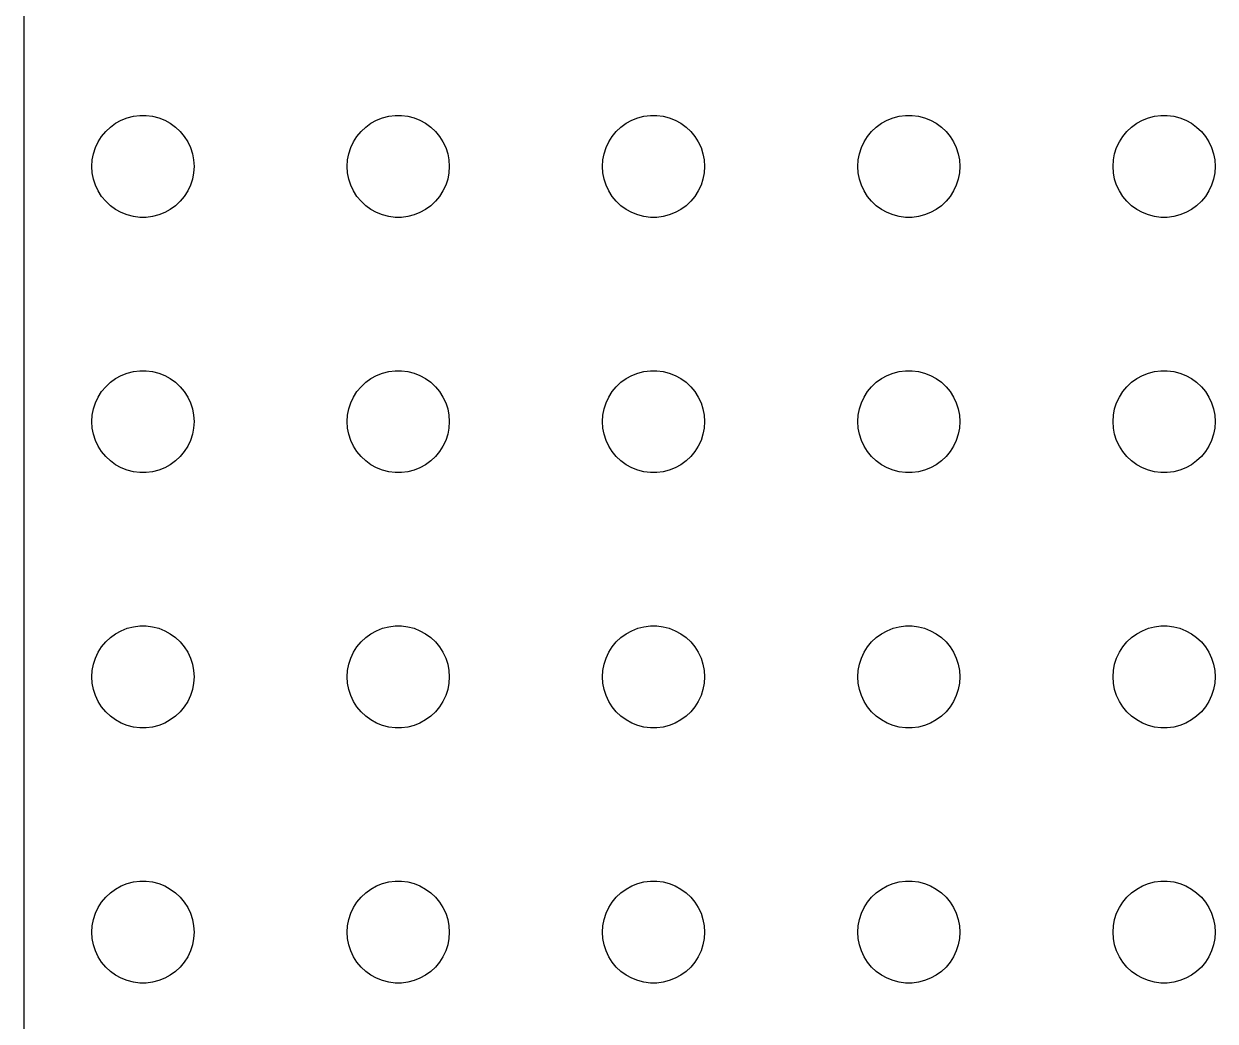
# Model space of a CAD drawing. Header units: metres. Extents: x -150 to 150, y -112 to 112.
# Drawn here: x -149.5 to -79.5, y -5.2 to 53.4 of the extents above; entities that cross this region are included whole.
import ezdxf

# ---------------------------------------------------------------- set-up
doc = ezdxf.new("R2010")
doc.units = ezdxf.units.M

msp = doc.modelspace()

# ---------------------------------------------------------------- linework, layer by layer
for p, q in [((-149.5, 107), (-149.5, -107)), ((-144.107, 47.533), (-143.777, 47.7145)), ((-143.777, 47.7145), (-143.427, 47.8532)), ((-143.427, 47.8532), (-143.062, 47.9469)), ((-143.062, 47.9469), (-142.688, 47.9941)), ((-142.688, 47.9941), (-142.312, 47.9941)), ((-142.312, 47.9941), (-141.938, 47.9469)), ((-141.938, 47.9469), (-141.573, 47.8532)), ((-141.573, 47.8532), (-141.223, 47.7145)), ((-141.223, 47.7145), (-140.893, 47.533)), ((-129.107, 47.533), (-128.777, 47.7145)), ((-128.777, 47.7145), (-128.427, 47.8532)), ((-128.427, 47.8532), (-128.062, 47.9469)), ((-128.062, 47.9469), (-127.688, 47.9941)), ((-127.688, 47.9941), (-127.312, 47.9941)), ((-127.312, 47.9941), (-126.938, 47.9469)), ((-126.938, 47.9469), (-126.573, 47.8532)), ((-126.573, 47.8532), (-126.223, 47.7145)), ((-126.223, 47.7145), (-125.893, 47.533)), ((-114.107, 47.533), (-113.777, 47.7145)), ((-113.777, 47.7145), (-113.427, 47.8532)), ((-113.427, 47.8532), (-113.062, 47.9469)), ((-113.062, 47.9469), (-112.688, 47.9941)), ((-112.688, 47.9941), (-112.312, 47.9941)), ((-112.312, 47.9941), (-111.938, 47.9469)), ((-111.938, 47.9469), (-111.573, 47.8532)), ((-111.573, 47.8532), (-111.223, 47.7145)), ((-111.223, 47.7145), (-110.893, 47.533)), ((-99.1075, 47.533), (-98.7773, 47.7145)), ((-98.7773, 47.7145), (-98.427, 47.8532)), ((-98.427, 47.8532), (-98.0621, 47.9469)), ((-98.0621, 47.9469), (-97.6884, 47.9941)), ((-97.6884, 47.9941), (-97.3116, 47.9941)), ((-97.3116, 47.9941), (-96.9379, 47.9469)), ((-96.9379, 47.9469), (-96.573, 47.8532)), ((-96.573, 47.8532), (-96.2227, 47.7145)), ((-96.2227, 47.7145), (-95.8925, 47.533)), ((-84.1075, 47.533), (-83.7773, 47.7145)), ((-83.7773, 47.7145), (-83.427, 47.8532)), ((-83.427, 47.8532), (-83.0621, 47.9469)), ((-83.0621, 47.9469), (-82.6884, 47.9941)), ((-82.6884, 47.9941), (-82.3116, 47.9941)), ((-82.3116, 47.9941), (-81.9379, 47.9469)), ((-81.9379, 47.9469), (-81.573, 47.8532)), ((-81.573, 47.8532), (-81.2227, 47.7145)), ((-81.2227, 47.7145), (-80.8925, 47.533)), ((-144.927, 46.7634), (-144.687, 47.0536)), ((-144.687, 47.0536), (-144.412, 47.3115)), ((-144.412, 47.3115), (-144.107, 47.533)), ((-140.893, 47.533), (-140.588, 47.3115)), ((-140.588, 47.3115), (-140.313, 47.0536)), ((-140.313, 47.0536), (-140.073, 46.7634)), ((-129.927, 46.7634), (-129.687, 47.0536)), ((-129.687, 47.0536), (-129.412, 47.3115)), ((-129.412, 47.3115), (-129.107, 47.533)), ((-125.893, 47.533), (-125.588, 47.3115)), ((-125.588, 47.3115), (-125.313, 47.0536)), ((-125.313, 47.0536), (-125.073, 46.7634)), ((-114.927, 46.7634), (-114.687, 47.0536)), ((-114.687, 47.0536), (-114.412, 47.3115)), ((-114.412, 47.3115), (-114.107, 47.533)), ((-110.893, 47.533), (-110.588, 47.3115)), ((-110.588, 47.3115), (-110.313, 47.0536)), ((-110.313, 47.0536), (-110.073, 46.7634)), ((-99.927, 46.7634), (-99.6869, 47.0536)), ((-99.6869, 47.0536), (-99.4123, 47.3115)), ((-99.4123, 47.3115), (-99.1075, 47.533)), ((-95.8925, 47.533), (-95.5877, 47.3115)), ((-95.5877, 47.3115), (-95.3131, 47.0536)), ((-95.3131, 47.0536), (-95.073, 46.7634)), ((-84.927, 46.7634), (-84.6869, 47.0536)), ((-84.6869, 47.0536), (-84.4123, 47.3115)), ((-84.4123, 47.3115), (-84.1075, 47.533)), ((-80.8925, 47.533), (-80.5877, 47.3115)), ((-80.5877, 47.3115), (-80.3131, 47.0536)), ((-80.3131, 47.0536), (-80.073, 46.7634)), ((-145.289, 46.1044), (-145.129, 46.4453)), ((-145.129, 46.4453), (-144.927, 46.7634)), ((-140.073, 46.7634), (-139.871, 46.4453)), ((-139.871, 46.4453), (-139.711, 46.1044)), ((-130.289, 46.1044), (-130.129, 46.4453)), ((-130.129, 46.4453), (-129.927, 46.7634)), ((-125.073, 46.7634), (-124.871, 46.4453)), ((-124.871, 46.4453), (-124.711, 46.1044)), ((-115.289, 46.1044), (-115.129, 46.4453)), ((-115.129, 46.4453), (-114.927, 46.7634)), ((-110.073, 46.7634), (-109.871, 46.4453)), ((-109.871, 46.4453), (-109.711, 46.1044)), ((-100.289, 46.1044), (-100.129, 46.4453)), ((-100.129, 46.4453), (-99.927, 46.7634)), ((-95.073, 46.7634), (-94.8711, 46.4453)), ((-94.8711, 46.4453), (-94.7107, 46.1044)), ((-85.2893, 46.1044), (-85.1289, 46.4453)), ((-85.1289, 46.4453), (-84.927, 46.7634)), ((-80.073, 46.7634), (-79.8711, 46.4453)), ((-79.8711, 46.4453), (-79.7107, 46.1044)), ((-145.476, 45.376), (-145.406, 45.7461)), ((-145.406, 45.7461), (-145.289, 46.1044)), ((-139.711, 46.1044), (-139.594, 45.7461)), ((-139.594, 45.7461), (-139.524, 45.376)), ((-130.476, 45.376), (-130.406, 45.7461)), ((-130.406, 45.7461), (-130.289, 46.1044)), ((-124.711, 46.1044), (-124.594, 45.7461)), ((-124.594, 45.7461), (-124.524, 45.376)), ((-115.476, 45.376), (-115.406, 45.7461)), ((-115.406, 45.7461), (-115.289, 46.1044)), ((-109.711, 46.1044), (-109.594, 45.7461)), ((-109.594, 45.7461), (-109.524, 45.376)), ((-100.476, 45.376), (-100.406, 45.7461)), ((-100.406, 45.7461), (-100.289, 46.1044)), ((-94.7107, 46.1044), (-94.5943, 45.7461)), ((-94.5943, 45.7461), (-94.5237, 45.376)), ((-85.4763, 45.376), (-85.4057, 45.7461)), ((-85.4057, 45.7461), (-85.2893, 46.1044)), ((-79.7107, 46.1044), (-79.5943, 45.7461)), ((-79.5943, 45.7461), (-79.5237, 45.376)), ((-145.5, 45), (-145.476, 45.376)), ((-145.476, 44.624), (-145.5, 45)), ((-139.524, 45.376), (-139.5, 45)), ((-139.5, 45), (-139.524, 44.624)), ((-130.5, 45), (-130.476, 45.376)), ((-130.476, 44.624), (-130.5, 45)), ((-124.524, 45.376), (-124.5, 45)), ((-124.5, 45), (-124.524, 44.624)), ((-115.5, 45), (-115.476, 45.376)), ((-115.476, 44.624), (-115.5, 45)), ((-109.524, 45.376), (-109.5, 45)), ((-109.5, 45), (-109.524, 44.624)), ((-100.5, 45), (-100.476, 45.376)), ((-100.476, 44.624), (-100.5, 45)), ((-94.5237, 45.376), (-94.5, 45)), ((-94.5, 45), (-94.5237, 44.624)), ((-85.5, 45), (-85.4763, 45.376)), ((-85.4763, 44.624), (-85.5, 45)), ((-79.5237, 45.376), (-79.5, 45)), ((-79.5, 45), (-79.5237, 44.624)), ((-145.406, 44.2539), (-145.476, 44.624)), ((-145.289, 43.8956), (-145.406, 44.2539)), ((-139.594, 44.2539), (-139.711, 43.8956)), ((-139.524, 44.624), (-139.594, 44.2539)), ((-130.406, 44.2539), (-130.476, 44.624)), ((-130.289, 43.8956), (-130.406, 44.2539)), ((-124.594, 44.2539), (-124.711, 43.8956)), ((-124.524, 44.624), (-124.594, 44.2539)), ((-115.406, 44.2539), (-115.476, 44.624)), ((-115.289, 43.8956), (-115.406, 44.2539)), ((-109.594, 44.2539), (-109.711, 43.8956)), ((-109.524, 44.624), (-109.594, 44.2539)), ((-100.406, 44.2539), (-100.476, 44.624)), ((-100.289, 43.8956), (-100.406, 44.2539)), ((-94.5943, 44.2539), (-94.7107, 43.8956)), ((-94.5237, 44.624), (-94.5943, 44.2539)), ((-85.4057, 44.2539), (-85.4763, 44.624)), ((-85.2893, 43.8956), (-85.4057, 44.2539)), ((-79.5943, 44.2539), (-79.7107, 43.8956)), ((-79.5237, 44.624), (-79.5943, 44.2539)), ((-145.129, 43.5547), (-145.289, 43.8956)), ((-144.927, 43.2366), (-145.129, 43.5547)), ((-139.871, 43.5547), (-140.073, 43.2366)), ((-139.711, 43.8956), (-139.871, 43.5547)), ((-130.129, 43.5547), (-130.289, 43.8956)), ((-129.927, 43.2366), (-130.129, 43.5547)), ((-124.871, 43.5547), (-125.073, 43.2366)), ((-124.711, 43.8956), (-124.871, 43.5547)), ((-115.129, 43.5547), (-115.289, 43.8956)), ((-114.927, 43.2366), (-115.129, 43.5547)), ((-109.871, 43.5547), (-110.073, 43.2366)), ((-109.711, 43.8956), (-109.871, 43.5547)), ((-100.129, 43.5547), (-100.289, 43.8956)), ((-99.927, 43.2366), (-100.129, 43.5547)), ((-94.8711, 43.5547), (-95.073, 43.2366)), ((-94.7107, 43.8956), (-94.8711, 43.5547)), ((-85.1289, 43.5547), (-85.2893, 43.8956)), ((-84.927, 43.2366), (-85.1289, 43.5547)), ((-79.8711, 43.5547), (-80.073, 43.2366)), ((-79.7107, 43.8956), (-79.8711, 43.5547)), ((-144.687, 42.9464), (-144.927, 43.2366)), ((-144.412, 42.6885), (-144.687, 42.9464)), ((-140.313, 42.9464), (-140.588, 42.6885)), ((-140.073, 43.2366), (-140.313, 42.9464)), ((-129.687, 42.9464), (-129.927, 43.2366)), ((-129.412, 42.6885), (-129.687, 42.9464)), ((-125.313, 42.9464), (-125.588, 42.6885)), ((-125.073, 43.2366), (-125.313, 42.9464)), ((-114.687, 42.9464), (-114.927, 43.2366)), ((-114.412, 42.6885), (-114.687, 42.9464)), ((-110.313, 42.9464), (-110.588, 42.6885)), ((-110.073, 43.2366), (-110.313, 42.9464)), ((-99.6869, 42.9464), (-99.927, 43.2366)), ((-99.4123, 42.6885), (-99.6869, 42.9464)), ((-95.3131, 42.9464), (-95.5877, 42.6885)), ((-95.073, 43.2366), (-95.3131, 42.9464)), ((-84.6869, 42.9464), (-84.927, 43.2366)), ((-84.4123, 42.6885), (-84.6869, 42.9464)), ((-80.3131, 42.9464), (-80.5877, 42.6885)), ((-80.073, 43.2366), (-80.3131, 42.9464)), ((-144.107, 42.467), (-144.412, 42.6885)), ((-143.777, 42.2855), (-144.107, 42.467)), ((-143.427, 42.1468), (-143.777, 42.2855)), ((-143.062, 42.0531), (-143.427, 42.1468)), ((-142.688, 42.0059), (-143.062, 42.0531)), ((-142.312, 42.0059), (-142.688, 42.0059)), ((-141.938, 42.0531), (-142.312, 42.0059)), ((-141.573, 42.1468), (-141.938, 42.0531)), ((-141.223, 42.2855), (-141.573, 42.1468)), ((-140.893, 42.467), (-141.223, 42.2855)), ((-140.588, 42.6885), (-140.893, 42.467)), ((-129.107, 42.467), (-129.412, 42.6885)), ((-128.777, 42.2855), (-129.107, 42.467)), ((-128.427, 42.1468), (-128.777, 42.2855)), ((-128.062, 42.0531), (-128.427, 42.1468)), ((-127.688, 42.0059), (-128.062, 42.0531)), ((-127.312, 42.0059), (-127.688, 42.0059)), ((-126.938, 42.0531), (-127.312, 42.0059)), ((-126.573, 42.1468), (-126.938, 42.0531)), ((-126.223, 42.2855), (-126.573, 42.1468)), ((-125.893, 42.467), (-126.223, 42.2855)), ((-125.588, 42.6885), (-125.893, 42.467)), ((-114.107, 42.467), (-114.412, 42.6885)), ((-113.777, 42.2855), (-114.107, 42.467)), ((-113.427, 42.1468), (-113.777, 42.2855)), ((-113.062, 42.0531), (-113.427, 42.1468)), ((-112.688, 42.0059), (-113.062, 42.0531)), ((-112.312, 42.0059), (-112.688, 42.0059)), ((-111.938, 42.0531), (-112.312, 42.0059)), ((-111.573, 42.1468), (-111.938, 42.0531)), ((-111.223, 42.2855), (-111.573, 42.1468)), ((-110.893, 42.467), (-111.223, 42.2855)), ((-110.588, 42.6885), (-110.893, 42.467)), ((-99.1075, 42.467), (-99.4123, 42.6885)), ((-98.7773, 42.2855), (-99.1075, 42.467)), ((-98.427, 42.1468), (-98.7773, 42.2855)), ((-98.0621, 42.0531), (-98.427, 42.1468)), ((-97.6884, 42.0059), (-98.0621, 42.0531)), ((-97.3116, 42.0059), (-97.6884, 42.0059)), ((-96.9379, 42.0531), (-97.3116, 42.0059)), ((-96.573, 42.1468), (-96.9379, 42.0531)), ((-96.2227, 42.2855), (-96.573, 42.1468)), ((-95.8925, 42.467), (-96.2227, 42.2855)), ((-95.5877, 42.6885), (-95.8925, 42.467)), ((-84.1075, 42.467), (-84.4123, 42.6885)), ((-83.7773, 42.2855), (-84.1075, 42.467)), ((-83.427, 42.1468), (-83.7773, 42.2855)), ((-83.0621, 42.0531), (-83.427, 42.1468)), ((-82.6884, 42.0059), (-83.0621, 42.0531)), ((-82.3116, 42.0059), (-82.6884, 42.0059)), ((-81.9379, 42.0531), (-82.3116, 42.0059)), ((-81.573, 42.1468), (-81.9379, 42.0531)), ((-81.2227, 42.2855), (-81.573, 42.1468)), ((-80.8925, 42.467), (-81.2227, 42.2855)), ((-80.5877, 42.6885), (-80.8925, 42.467)), ((-143.427, 32.8532), (-143.062, 32.9469)), ((-143.062, 32.9469), (-142.688, 32.9941)), ((-142.688, 32.9941), (-142.312, 32.9941)), ((-142.312, 32.9941), (-141.938, 32.9469)), ((-141.938, 32.9469), (-141.573, 32.8532)), ((-128.427, 32.8532), (-128.062, 32.9469)), ((-128.062, 32.9469), (-127.688, 32.9941)), ((-127.688, 32.9941), (-127.312, 32.9941)), ((-127.312, 32.9941), (-126.938, 32.9469)), ((-126.938, 32.9469), (-126.573, 32.8532)), ((-113.427, 32.8532), (-113.062, 32.9469)), ((-113.062, 32.9469), (-112.688, 32.9941)), ((-112.688, 32.9941), (-112.312, 32.9941)), ((-112.312, 32.9941), (-111.938, 32.9469)), ((-111.938, 32.9469), (-111.573, 32.8532)), ((-98.427, 32.8532), (-98.0621, 32.9469)), ((-98.0621, 32.9469), (-97.6884, 32.9941)), ((-97.6884, 32.9941), (-97.3116, 32.9941)), ((-97.3116, 32.9941), (-96.9379, 32.9469)), ((-96.9379, 32.9469), (-96.573, 32.8532)), ((-83.427, 32.8532), (-83.0621, 32.9469)), ((-83.0621, 32.9469), (-82.6884, 32.9941)), ((-82.6884, 32.9941), (-82.3116, 32.9941)), ((-82.3116, 32.9941), (-81.9379, 32.9469)), ((-81.9379, 32.9469), (-81.573, 32.8532)), ((-144.687, 32.0536), (-144.412, 32.3115)), ((-144.412, 32.3115), (-144.107, 32.533)), ((-144.107, 32.533), (-143.777, 32.7145)), ((-143.777, 32.7145), (-143.427, 32.8532)), ((-141.573, 32.8532), (-141.223, 32.7145)), ((-141.223, 32.7145), (-140.893, 32.533)), ((-140.893, 32.533), (-140.588, 32.3115)), ((-140.588, 32.3115), (-140.313, 32.0536)), ((-129.687, 32.0536), (-129.412, 32.3115)), ((-129.412, 32.3115), (-129.107, 32.533)), ((-129.107, 32.533), (-128.777, 32.7145)), ((-128.777, 32.7145), (-128.427, 32.8532)), ((-126.573, 32.8532), (-126.223, 32.7145)), ((-126.223, 32.7145), (-125.893, 32.533)), ((-125.893, 32.533), (-125.588, 32.3115)), ((-125.588, 32.3115), (-125.313, 32.0536)), ((-114.687, 32.0536), (-114.412, 32.3115)), ((-114.412, 32.3115), (-114.107, 32.533)), ((-114.107, 32.533), (-113.777, 32.7145)), ((-113.777, 32.7145), (-113.427, 32.8532)), ((-111.573, 32.8532), (-111.223, 32.7145)), ((-111.223, 32.7145), (-110.893, 32.533)), ((-110.893, 32.533), (-110.588, 32.3115)), ((-110.588, 32.3115), (-110.313, 32.0536)), ((-99.6869, 32.0536), (-99.4123, 32.3115)), ((-99.4123, 32.3115), (-99.1075, 32.533)), ((-99.1075, 32.533), (-98.7773, 32.7145)), ((-98.7773, 32.7145), (-98.427, 32.8532)), ((-96.573, 32.8532), (-96.2227, 32.7145)), ((-96.2227, 32.7145), (-95.8925, 32.533)), ((-95.8925, 32.533), (-95.5877, 32.3115)), ((-95.5877, 32.3115), (-95.3131, 32.0536)), ((-84.6869, 32.0536), (-84.4123, 32.3115)), ((-84.4123, 32.3115), (-84.1075, 32.533)), ((-84.1075, 32.533), (-83.7773, 32.7145)), ((-83.7773, 32.7145), (-83.427, 32.8532)), ((-81.573, 32.8532), (-81.2227, 32.7145)), ((-81.2227, 32.7145), (-80.8925, 32.533)), ((-80.8925, 32.533), (-80.5877, 32.3115)), ((-80.5877, 32.3115), (-80.3131, 32.0536)), ((-145.129, 31.4453), (-144.927, 31.7634)), ((-144.927, 31.7634), (-144.687, 32.0536)), ((-140.313, 32.0536), (-140.073, 31.7634)), ((-140.073, 31.7634), (-139.871, 31.4453)), ((-130.129, 31.4453), (-129.927, 31.7634)), ((-129.927, 31.7634), (-129.687, 32.0536)), ((-125.313, 32.0536), (-125.073, 31.7634)), ((-125.073, 31.7634), (-124.871, 31.4453)), ((-115.129, 31.4453), (-114.927, 31.7634)), ((-114.927, 31.7634), (-114.687, 32.0536)), ((-110.313, 32.0536), (-110.073, 31.7634)), ((-110.073, 31.7634), (-109.871, 31.4453)), ((-100.129, 31.4453), (-99.927, 31.7634)), ((-99.927, 31.7634), (-99.6869, 32.0536)), ((-95.3131, 32.0536), (-95.073, 31.7634)), ((-95.073, 31.7634), (-94.8711, 31.4453)), ((-85.1289, 31.4453), (-84.927, 31.7634)), ((-84.927, 31.7634), (-84.6869, 32.0536)), ((-80.3131, 32.0536), (-80.073, 31.7634)), ((-80.073, 31.7634), (-79.8711, 31.4453)), ((-145.406, 30.7461), (-145.289, 31.1044)), ((-145.289, 31.1044), (-145.129, 31.4453)), ((-139.871, 31.4453), (-139.711, 31.1044)), ((-139.711, 31.1044), (-139.594, 30.7461)), ((-130.406, 30.7461), (-130.289, 31.1044)), ((-130.289, 31.1044), (-130.129, 31.4453)), ((-124.871, 31.4453), (-124.711, 31.1044)), ((-124.711, 31.1044), (-124.594, 30.7461)), ((-115.406, 30.7461), (-115.289, 31.1044)), ((-115.289, 31.1044), (-115.129, 31.4453)), ((-109.871, 31.4453), (-109.711, 31.1044)), ((-109.711, 31.1044), (-109.594, 30.7461)), ((-100.406, 30.7461), (-100.289, 31.1044)), ((-100.289, 31.1044), (-100.129, 31.4453)), ((-94.8711, 31.4453), (-94.7107, 31.1044)), ((-94.7107, 31.1044), (-94.5943, 30.7461)), ((-85.4057, 30.7461), (-85.2893, 31.1044)), ((-85.2893, 31.1044), (-85.1289, 31.4453)), ((-79.8711, 31.4453), (-79.7107, 31.1044)), ((-79.7107, 31.1044), (-79.5943, 30.7461)), ((-145.5, 30), (-145.476, 30.376)), ((-145.476, 30.376), (-145.406, 30.7461)), ((-139.594, 30.7461), (-139.524, 30.376)), ((-139.524, 30.376), (-139.5, 30)), ((-130.5, 30), (-130.476, 30.376)), ((-130.476, 30.376), (-130.406, 30.7461)), ((-124.594, 30.7461), (-124.524, 30.376)), ((-124.524, 30.376), (-124.5, 30)), ((-115.5, 30), (-115.476, 30.376)), ((-115.476, 30.376), (-115.406, 30.7461)), ((-109.594, 30.7461), (-109.524, 30.376)), ((-109.524, 30.376), (-109.5, 30)), ((-100.5, 30), (-100.476, 30.376)), ((-100.476, 30.376), (-100.406, 30.7461)), ((-94.5943, 30.7461), (-94.5237, 30.376)), ((-94.5237, 30.376), (-94.5, 30)), ((-85.5, 30), (-85.4763, 30.376)), ((-85.4763, 30.376), (-85.4057, 30.7461)), ((-79.5943, 30.7461), (-79.5237, 30.376)), ((-79.5237, 30.376), (-79.5, 30)), ((-145.476, 29.624), (-145.5, 30)), ((-145.406, 29.2539), (-145.476, 29.624)), ((-139.524, 29.624), (-139.594, 29.2539)), ((-139.5, 30), (-139.524, 29.624)), ((-130.476, 29.624), (-130.5, 30)), ((-130.406, 29.2539), (-130.476, 29.624)), ((-124.524, 29.624), (-124.594, 29.2539)), ((-124.5, 30), (-124.524, 29.624)), ((-115.476, 29.624), (-115.5, 30)), ((-115.406, 29.2539), (-115.476, 29.624)), ((-109.524, 29.624), (-109.594, 29.2539)), ((-109.5, 30), (-109.524, 29.624)), ((-100.476, 29.624), (-100.5, 30)), ((-100.406, 29.2539), (-100.476, 29.624)), ((-94.5237, 29.624), (-94.5943, 29.2539)), ((-94.5, 30), (-94.5237, 29.624)), ((-85.4763, 29.624), (-85.5, 30)), ((-85.4057, 29.2539), (-85.4763, 29.624)), ((-79.5237, 29.624), (-79.5943, 29.2539)), ((-79.5, 30), (-79.5237, 29.624)), ((-145.289, 28.8956), (-145.406, 29.2539)), ((-145.129, 28.5547), (-145.289, 28.8956)), ((-139.711, 28.8956), (-139.871, 28.5547)), ((-139.594, 29.2539), (-139.711, 28.8956)), ((-130.289, 28.8956), (-130.406, 29.2539)), ((-130.129, 28.5547), (-130.289, 28.8956)), ((-124.711, 28.8956), (-124.871, 28.5547)), ((-124.594, 29.2539), (-124.711, 28.8956)), ((-115.289, 28.8956), (-115.406, 29.2539)), ((-115.129, 28.5547), (-115.289, 28.8956)), ((-109.711, 28.8956), (-109.871, 28.5547)), ((-109.594, 29.2539), (-109.711, 28.8956)), ((-100.289, 28.8956), (-100.406, 29.2539)), ((-100.129, 28.5547), (-100.289, 28.8956)), ((-94.7107, 28.8956), (-94.8711, 28.5547)), ((-94.5943, 29.2539), (-94.7107, 28.8956)), ((-85.2893, 28.8956), (-85.4057, 29.2539)), ((-85.1289, 28.5547), (-85.2893, 28.8956)), ((-79.7107, 28.8956), (-79.8711, 28.5547)), ((-79.5943, 29.2539), (-79.7107, 28.8956)), ((-144.927, 28.2366), (-145.129, 28.5547)), ((-144.687, 27.9464), (-144.927, 28.2366)), ((-140.073, 28.2366), (-140.313, 27.9464)), ((-139.871, 28.5547), (-140.073, 28.2366)), ((-129.927, 28.2366), (-130.129, 28.5547)), ((-129.687, 27.9464), (-129.927, 28.2366)), ((-125.073, 28.2366), (-125.313, 27.9464)), ((-124.871, 28.5547), (-125.073, 28.2366)), ((-114.927, 28.2366), (-115.129, 28.5547)), ((-114.687, 27.9464), (-114.927, 28.2366)), ((-110.073, 28.2366), (-110.313, 27.9464)), ((-109.871, 28.5547), (-110.073, 28.2366)), ((-99.927, 28.2366), (-100.129, 28.5547)), ((-99.6869, 27.9464), (-99.927, 28.2366)), ((-95.073, 28.2366), (-95.3131, 27.9464)), ((-94.8711, 28.5547), (-95.073, 28.2366)), ((-84.927, 28.2366), (-85.1289, 28.5547)), ((-84.6869, 27.9464), (-84.927, 28.2366)), ((-80.073, 28.2366), (-80.3131, 27.9464)), ((-79.8711, 28.5547), (-80.073, 28.2366)), ((-144.412, 27.6884), (-144.687, 27.9464)), ((-144.107, 27.467), (-144.412, 27.6884)), ((-143.777, 27.2855), (-144.107, 27.467)), ((-140.893, 27.467), (-141.223, 27.2855)), ((-140.588, 27.6884), (-140.893, 27.467)), ((-140.313, 27.9464), (-140.588, 27.6884)), ((-129.412, 27.6884), (-129.687, 27.9464)), ((-129.107, 27.467), (-129.412, 27.6884)), ((-128.777, 27.2855), (-129.107, 27.467)), ((-125.893, 27.467), (-126.223, 27.2855)), ((-125.588, 27.6884), (-125.893, 27.467)), ((-125.313, 27.9464), (-125.588, 27.6884)), ((-114.412, 27.6884), (-114.687, 27.9464)), ((-114.107, 27.467), (-114.412, 27.6884)), ((-113.777, 27.2855), (-114.107, 27.467)), ((-110.893, 27.467), (-111.223, 27.2855)), ((-110.588, 27.6884), (-110.893, 27.467)), ((-110.313, 27.9464), (-110.588, 27.6884)), ((-99.4123, 27.6884), (-99.6869, 27.9464)), ((-99.1075, 27.467), (-99.4123, 27.6884)), ((-98.7773, 27.2855), (-99.1075, 27.467)), ((-95.8925, 27.467), (-96.2227, 27.2855)), ((-95.5877, 27.6884), (-95.8925, 27.467)), ((-95.3131, 27.9464), (-95.5877, 27.6884)), ((-84.4123, 27.6884), (-84.6869, 27.9464)), ((-84.1075, 27.467), (-84.4123, 27.6884)), ((-83.7773, 27.2855), (-84.1075, 27.467)), ((-80.8925, 27.467), (-81.2227, 27.2855)), ((-80.5877, 27.6884), (-80.8925, 27.467)), ((-80.3131, 27.9464), (-80.5877, 27.6884)), ((-143.427, 27.1468), (-143.777, 27.2855)), ((-143.062, 27.0531), (-143.427, 27.1468)), ((-142.688, 27.0059), (-143.062, 27.0531)), ((-142.312, 27.0059), (-142.688, 27.0059)), ((-141.938, 27.0531), (-142.312, 27.0059)), ((-141.573, 27.1468), (-141.938, 27.0531)), ((-141.223, 27.2855), (-141.573, 27.1468)), ((-128.427, 27.1468), (-128.777, 27.2855)), ((-128.062, 27.0531), (-128.427, 27.1468)), ((-127.688, 27.0059), (-128.062, 27.0531)), ((-127.312, 27.0059), (-127.688, 27.0059)), ((-126.938, 27.0531), (-127.312, 27.0059)), ((-126.573, 27.1468), (-126.938, 27.0531)), ((-126.223, 27.2855), (-126.573, 27.1468)), ((-113.427, 27.1468), (-113.777, 27.2855)), ((-113.062, 27.0531), (-113.427, 27.1468)), ((-112.688, 27.0059), (-113.062, 27.0531)), ((-112.312, 27.0059), (-112.688, 27.0059)), ((-111.938, 27.0531), (-112.312, 27.0059)), ((-111.573, 27.1468), (-111.938, 27.0531)), ((-111.223, 27.2855), (-111.573, 27.1468)), ((-98.427, 27.1468), (-98.7773, 27.2855)), ((-98.0621, 27.0531), (-98.427, 27.1468)), ((-97.6884, 27.0059), (-98.0621, 27.0531)), ((-97.3116, 27.0059), (-97.6884, 27.0059)), ((-96.9379, 27.0531), (-97.3116, 27.0059)), ((-96.573, 27.1468), (-96.9379, 27.0531)), ((-96.2227, 27.2855), (-96.573, 27.1468)), ((-83.427, 27.1468), (-83.7773, 27.2855)), ((-83.0621, 27.0531), (-83.427, 27.1468)), ((-82.6884, 27.0059), (-83.0621, 27.0531)), ((-82.3116, 27.0059), (-82.6884, 27.0059)), ((-81.9379, 27.0531), (-82.3116, 27.0059)), ((-81.573, 27.1468), (-81.9379, 27.0531)), ((-81.2227, 27.2855), (-81.573, 27.1468)), ((-144.412, 17.3115), (-144.107, 17.533)), ((-144.107, 17.533), (-143.777, 17.7145)), ((-143.777, 17.7145), (-143.427, 17.8532)), ((-143.427, 17.8532), (-143.062, 17.9469)), ((-143.062, 17.9469), (-142.688, 17.9941)), ((-142.688, 17.9941), (-142.312, 17.9941)), ((-142.312, 17.9941), (-141.938, 17.9469)), ((-141.938, 17.9469), (-141.573, 17.8532)), ((-141.573, 17.8532), (-141.223, 17.7145)), ((-141.223, 17.7145), (-140.893, 17.533)), ((-140.893, 17.533), (-140.588, 17.3115)), ((-129.412, 17.3115), (-129.107, 17.533)), ((-129.107, 17.533), (-128.777, 17.7145)), ((-128.777, 17.7145), (-128.427, 17.8532)), ((-128.427, 17.8532), (-128.062, 17.9469)), ((-128.062, 17.9469), (-127.688, 17.9941)), ((-127.688, 17.9941), (-127.312, 17.9941)), ((-127.312, 17.9941), (-126.938, 17.9469)), ((-126.938, 17.9469), (-126.573, 17.8532)), ((-126.573, 17.8532), (-126.223, 17.7145)), ((-126.223, 17.7145), (-125.893, 17.533)), ((-125.893, 17.533), (-125.588, 17.3115)), ((-114.412, 17.3115), (-114.107, 17.533)), ((-114.107, 17.533), (-113.777, 17.7145)), ((-113.777, 17.7145), (-113.427, 17.8532)), ((-113.427, 17.8532), (-113.062, 17.9469)), ((-113.062, 17.9469), (-112.688, 17.9941)), ((-112.688, 17.9941), (-112.312, 17.9941)), ((-112.312, 17.9941), (-111.938, 17.9469)), ((-111.938, 17.9469), (-111.573, 17.8532)), ((-111.573, 17.8532), (-111.223, 17.7145)), ((-111.223, 17.7145), (-110.893, 17.533)), ((-110.893, 17.533), (-110.588, 17.3115)), ((-99.4123, 17.3115), (-99.1075, 17.533)), ((-99.1075, 17.533), (-98.7773, 17.7145)), ((-98.7773, 17.7145), (-98.427, 17.8532)), ((-98.427, 17.8532), (-98.0621, 17.9469)), ((-98.0621, 17.9469), (-97.6884, 17.9941)), ((-97.6884, 17.9941), (-97.3116, 17.9941)), ((-97.3116, 17.9941), (-96.9379, 17.9469)), ((-96.9379, 17.9469), (-96.573, 17.8532)), ((-96.573, 17.8532), (-96.2227, 17.7145)), ((-96.2227, 17.7145), (-95.8925, 17.533)), ((-95.8925, 17.533), (-95.5877, 17.3115)), ((-84.4123, 17.3115), (-84.1075, 17.533)), ((-84.1075, 17.533), (-83.7773, 17.7145)), ((-83.7773, 17.7145), (-83.427, 17.8532)), ((-83.427, 17.8532), (-83.0621, 17.9469)), ((-83.0621, 17.9469), (-82.6884, 17.9941)), ((-82.6884, 17.9941), (-82.3116, 17.9941)), ((-82.3116, 17.9941), (-81.9379, 17.9469)), ((-81.9379, 17.9469), (-81.573, 17.8532)), ((-81.573, 17.8532), (-81.2227, 17.7145)), ((-81.2227, 17.7145), (-80.8925, 17.533)), ((-80.8925, 17.533), (-80.5877, 17.3115)), ((-144.927, 16.7634), (-144.687, 17.0536)), ((-144.687, 17.0536), (-144.412, 17.3115)), ((-140.588, 17.3115), (-140.313, 17.0536)), ((-140.313, 17.0536), (-140.073, 16.7634)), ((-129.927, 16.7634), (-129.687, 17.0536)), ((-129.687, 17.0536), (-129.412, 17.3115)), ((-125.588, 17.3115), (-125.313, 17.0536)), ((-125.313, 17.0536), (-125.073, 16.7634)), ((-114.927, 16.7634), (-114.687, 17.0536)), ((-114.687, 17.0536), (-114.412, 17.3115)), ((-110.588, 17.3115), (-110.313, 17.0536)), ((-110.313, 17.0536), (-110.073, 16.7634)), ((-99.927, 16.7634), (-99.6869, 17.0536)), ((-99.6869, 17.0536), (-99.4123, 17.3115)), ((-95.5877, 17.3115), (-95.3131, 17.0536)), ((-95.3131, 17.0536), (-95.073, 16.7634)), ((-84.927, 16.7634), (-84.6869, 17.0536)), ((-84.6869, 17.0536), (-84.4123, 17.3115)), ((-80.5877, 17.3115), (-80.3131, 17.0536)), ((-80.3131, 17.0536), (-80.073, 16.7634)), ((-145.406, 15.7461), (-145.289, 16.1044)), ((-145.289, 16.1044), (-145.129, 16.4453)), ((-145.129, 16.4453), (-144.927, 16.7634)), ((-140.073, 16.7634), (-139.871, 16.4453)), ((-139.871, 16.4453), (-139.711, 16.1044)), ((-139.711, 16.1044), (-139.594, 15.7461)), ((-130.406, 15.7461), (-130.289, 16.1044)), ((-130.289, 16.1044), (-130.129, 16.4453)), ((-130.129, 16.4453), (-129.927, 16.7634)), ((-125.073, 16.7634), (-124.871, 16.4453)), ((-124.871, 16.4453), (-124.711, 16.1044)), ((-124.711, 16.1044), (-124.594, 15.7461)), ((-115.406, 15.7461), (-115.289, 16.1044)), ((-115.289, 16.1044), (-115.129, 16.4453)), ((-115.129, 16.4453), (-114.927, 16.7634)), ((-110.073, 16.7634), (-109.871, 16.4453)), ((-109.871, 16.4453), (-109.711, 16.1044)), ((-109.711, 16.1044), (-109.594, 15.7461)), ((-100.406, 15.7461), (-100.289, 16.1044)), ((-100.289, 16.1044), (-100.129, 16.4453)), ((-100.129, 16.4453), (-99.927, 16.7634)), ((-95.073, 16.7634), (-94.8711, 16.4453)), ((-94.8711, 16.4453), (-94.7107, 16.1044)), ((-94.7107, 16.1044), (-94.5943, 15.7461)), ((-85.4057, 15.7461), (-85.2893, 16.1044)), ((-85.2893, 16.1044), (-85.1289, 16.4453)), ((-85.1289, 16.4453), (-84.927, 16.7634)), ((-80.073, 16.7634), (-79.8711, 16.4453)), ((-79.8711, 16.4453), (-79.7107, 16.1044)), ((-79.7107, 16.1044), (-79.5943, 15.7461)), ((-145.476, 15.376), (-145.406, 15.7461)), ((-139.594, 15.7461), (-139.524, 15.376)), ((-130.476, 15.376), (-130.406, 15.7461)), ((-124.594, 15.7461), (-124.524, 15.376)), ((-115.476, 15.376), (-115.406, 15.7461)), ((-109.594, 15.7461), (-109.524, 15.376)), ((-100.476, 15.376), (-100.406, 15.7461)), ((-94.5943, 15.7461), (-94.5237, 15.376)), ((-85.4763, 15.376), (-85.4057, 15.7461)), ((-79.5943, 15.7461), (-79.5237, 15.376)), ((-145.5, 15), (-145.476, 15.376)), ((-145.476, 14.624), (-145.5, 15)), ((-139.524, 15.376), (-139.5, 15)), ((-139.5, 15), (-139.524, 14.624)), ((-130.5, 15), (-130.476, 15.376)), ((-130.476, 14.624), (-130.5, 15)), ((-124.524, 15.376), (-124.5, 15)), ((-124.5, 15), (-124.524, 14.624)), ((-115.5, 15), (-115.476, 15.376)), ((-115.476, 14.624), (-115.5, 15)), ((-109.524, 15.376), (-109.5, 15)), ((-109.5, 15), (-109.524, 14.624)), ((-100.5, 15), (-100.476, 15.376)), ((-100.476, 14.624), (-100.5, 15)), ((-94.5237, 15.376), (-94.5, 15)), ((-94.5, 15), (-94.5237, 14.624)), ((-85.5, 15), (-85.4763, 15.376)), ((-85.4763, 14.624), (-85.5, 15)), ((-79.5237, 15.376), (-79.5, 15)), ((-79.5, 15), (-79.5237, 14.624)), ((-145.406, 14.2539), (-145.476, 14.624)), ((-145.289, 13.8956), (-145.406, 14.2539)), ((-139.594, 14.2539), (-139.711, 13.8956)), ((-139.524, 14.624), (-139.594, 14.2539)), ((-130.406, 14.2539), (-130.476, 14.624)), ((-130.289, 13.8956), (-130.406, 14.2539)), ((-124.594, 14.2539), (-124.711, 13.8956)), ((-124.524, 14.624), (-124.594, 14.2539)), ((-115.406, 14.2539), (-115.476, 14.624)), ((-115.289, 13.8956), (-115.406, 14.2539)), ((-109.594, 14.2539), (-109.711, 13.8956)), ((-109.524, 14.624), (-109.594, 14.2539)), ((-100.406, 14.2539), (-100.476, 14.624)), ((-100.289, 13.8956), (-100.406, 14.2539)), ((-94.5943, 14.2539), (-94.7107, 13.8956)), ((-94.5237, 14.624), (-94.5943, 14.2539)), ((-85.4057, 14.2539), (-85.4763, 14.624)), ((-85.2893, 13.8956), (-85.4057, 14.2539)), ((-79.5943, 14.2539), (-79.7107, 13.8956)), ((-79.5237, 14.624), (-79.5943, 14.2539)), ((-145.129, 13.5547), (-145.289, 13.8956)), ((-144.927, 13.2366), (-145.129, 13.5547)), ((-139.871, 13.5547), (-140.073, 13.2366)), ((-139.711, 13.8956), (-139.871, 13.5547)), ((-130.129, 13.5547), (-130.289, 13.8956)), ((-129.927, 13.2366), (-130.129, 13.5547)), ((-124.871, 13.5547), (-125.073, 13.2366)), ((-124.711, 13.8956), (-124.871, 13.5547)), ((-115.129, 13.5547), (-115.289, 13.8956)), ((-114.927, 13.2366), (-115.129, 13.5547)), ((-109.871, 13.5547), (-110.073, 13.2366)), ((-109.711, 13.8956), (-109.871, 13.5547)), ((-100.129, 13.5547), (-100.289, 13.8956)), ((-99.927, 13.2366), (-100.129, 13.5547)), ((-94.8711, 13.5547), (-95.073, 13.2366)), ((-94.7107, 13.8956), (-94.8711, 13.5547)), ((-85.1289, 13.5547), (-85.2893, 13.8956)), ((-84.927, 13.2366), (-85.1289, 13.5547)), ((-79.8711, 13.5547), (-80.073, 13.2366)), ((-79.7107, 13.8956), (-79.8711, 13.5547)), ((-144.687, 12.9464), (-144.927, 13.2366)), ((-144.412, 12.6884), (-144.687, 12.9464)), ((-144.107, 12.467), (-144.412, 12.6884)), ((-140.588, 12.6884), (-140.893, 12.467)), ((-140.313, 12.9464), (-140.588, 12.6884)), ((-140.073, 13.2366), (-140.313, 12.9464)), ((-129.687, 12.9464), (-129.927, 13.2366)), ((-129.412, 12.6884), (-129.687, 12.9464)), ((-129.107, 12.467), (-129.412, 12.6884)), ((-125.588, 12.6884), (-125.893, 12.467)), ((-125.313, 12.9464), (-125.588, 12.6884)), ((-125.073, 13.2366), (-125.313, 12.9464)), ((-114.687, 12.9464), (-114.927, 13.2366)), ((-114.412, 12.6884), (-114.687, 12.9464)), ((-114.107, 12.467), (-114.412, 12.6884)), ((-110.588, 12.6884), (-110.893, 12.467)), ((-110.313, 12.9464), (-110.588, 12.6884)), ((-110.073, 13.2366), (-110.313, 12.9464)), ((-99.6869, 12.9464), (-99.927, 13.2366)), ((-99.4123, 12.6884), (-99.6869, 12.9464)), ((-99.1075, 12.467), (-99.4123, 12.6884)), ((-95.5877, 12.6884), (-95.8925, 12.467)), ((-95.3131, 12.9464), (-95.5877, 12.6884)), ((-95.073, 13.2366), (-95.3131, 12.9464)), ((-84.6869, 12.9464), (-84.927, 13.2366)), ((-84.4123, 12.6884), (-84.6869, 12.9464)), ((-84.1075, 12.467), (-84.4123, 12.6884)), ((-80.5877, 12.6884), (-80.8925, 12.467)), ((-80.3131, 12.9464), (-80.5877, 12.6884)), ((-80.073, 13.2366), (-80.3131, 12.9464)), ((-143.777, 12.2855), (-144.107, 12.467)), ((-143.427, 12.1468), (-143.777, 12.2855)), ((-143.062, 12.0531), (-143.427, 12.1468)), ((-142.688, 12.0059), (-143.062, 12.0531)), ((-142.312, 12.0059), (-142.688, 12.0059)), ((-141.938, 12.0531), (-142.312, 12.0059)), ((-141.573, 12.1468), (-141.938, 12.0531)), ((-141.223, 12.2855), (-141.573, 12.1468)), ((-140.893, 12.467), (-141.223, 12.2855)), ((-128.777, 12.2855), (-129.107, 12.467)), ((-128.427, 12.1468), (-128.777, 12.2855)), ((-128.062, 12.0531), (-128.427, 12.1468)), ((-127.688, 12.0059), (-128.062, 12.0531)), ((-127.312, 12.0059), (-127.688, 12.0059)), ((-126.938, 12.0531), (-127.312, 12.0059)), ((-126.573, 12.1468), (-126.938, 12.0531)), ((-126.223, 12.2855), (-126.573, 12.1468)), ((-125.893, 12.467), (-126.223, 12.2855)), ((-113.777, 12.2855), (-114.107, 12.467)), ((-113.427, 12.1468), (-113.777, 12.2855)), ((-113.062, 12.0531), (-113.427, 12.1468)), ((-112.688, 12.0059), (-113.062, 12.0531)), ((-112.312, 12.0059), (-112.688, 12.0059)), ((-111.938, 12.0531), (-112.312, 12.0059)), ((-111.573, 12.1468), (-111.938, 12.0531)), ((-111.223, 12.2855), (-111.573, 12.1468)), ((-110.893, 12.467), (-111.223, 12.2855)), ((-98.7773, 12.2855), (-99.1075, 12.467)), ((-98.427, 12.1468), (-98.7773, 12.2855)), ((-98.0621, 12.0531), (-98.427, 12.1468)), ((-97.6884, 12.0059), (-98.0621, 12.0531)), ((-97.3116, 12.0059), (-97.6884, 12.0059)), ((-96.9379, 12.0531), (-97.3116, 12.0059)), ((-96.573, 12.1468), (-96.9379, 12.0531)), ((-96.2227, 12.2855), (-96.573, 12.1468)), ((-95.8925, 12.467), (-96.2227, 12.2855)), ((-83.7773, 12.2855), (-84.1075, 12.467)), ((-83.427, 12.1468), (-83.7773, 12.2855)), ((-83.0621, 12.0531), (-83.427, 12.1468)), ((-82.6884, 12.0059), (-83.0621, 12.0531)), ((-82.3116, 12.0059), (-82.6884, 12.0059)), ((-81.9379, 12.0531), (-82.3116, 12.0059)), ((-81.573, 12.1468), (-81.9379, 12.0531)), ((-81.2227, 12.2855), (-81.573, 12.1468)), ((-80.8925, 12.467), (-81.2227, 12.2855)), ((-143.777, 2.71448), (-143.427, 2.85316)), ((-143.427, 2.85316), (-143.062, 2.94685)), ((-143.062, 2.94685), (-142.688, 2.99408)), ((-142.688, 2.99408), (-142.312, 2.99408)), ((-142.312, 2.99408), (-141.938, 2.94685)), ((-141.938, 2.94685), (-141.573, 2.85316)), ((-141.573, 2.85316), (-141.223, 2.71448)), ((-128.777, 2.71448), (-128.427, 2.85316)), ((-128.427, 2.85316), (-128.062, 2.94685)), ((-128.062, 2.94685), (-127.688, 2.99408)), ((-127.688, 2.99408), (-127.312, 2.99408)), ((-127.312, 2.99408), (-126.938, 2.94685)), ((-126.938, 2.94685), (-126.573, 2.85316)), ((-126.573, 2.85316), (-126.223, 2.71448)), ((-113.777, 2.71448), (-113.427, 2.85316)), ((-113.427, 2.85316), (-113.062, 2.94685)), ((-113.062, 2.94685), (-112.688, 2.99408)), ((-112.688, 2.99408), (-112.312, 2.99408)), ((-112.312, 2.99408), (-111.938, 2.94685)), ((-111.938, 2.94685), (-111.573, 2.85316)), ((-111.573, 2.85316), (-111.223, 2.71448)), ((-98.7773, 2.71448), (-98.427, 2.85316)), ((-98.427, 2.85316), (-98.0621, 2.94685)), ((-98.0621, 2.94685), (-97.6884, 2.99408)), ((-97.6884, 2.99408), (-97.3116, 2.99408)), ((-97.3116, 2.99408), (-96.9379, 2.94685)), ((-96.9379, 2.94685), (-96.573, 2.85316)), ((-96.573, 2.85316), (-96.2227, 2.71448)), ((-83.7773, 2.71448), (-83.427, 2.85316)), ((-83.427, 2.85316), (-83.0621, 2.94685)), ((-83.0621, 2.94685), (-82.6884, 2.99408)), ((-82.6884, 2.99408), (-82.3116, 2.99408)), ((-82.3116, 2.99408), (-81.9379, 2.94685)), ((-81.9379, 2.94685), (-81.573, 2.85316)), ((-81.573, 2.85316), (-81.2227, 2.71448)), ((-144.687, 2.05363), (-144.412, 2.31154)), ((-144.412, 2.31154), (-144.107, 2.53297)), ((-144.107, 2.53297), (-143.777, 2.71448)), ((-141.223, 2.71448), (-140.893, 2.53297)), ((-140.893, 2.53297), (-140.588, 2.31154)), ((-140.588, 2.31154), (-140.313, 2.05363)), ((-129.687, 2.05363), (-129.412, 2.31154)), ((-129.412, 2.31154), (-129.107, 2.53297)), ((-129.107, 2.53297), (-128.777, 2.71448)), ((-126.223, 2.71448), (-125.893, 2.53297)), ((-125.893, 2.53297), (-125.588, 2.31154)), ((-125.588, 2.31154), (-125.313, 2.05363)), ((-114.687, 2.05363), (-114.412, 2.31154)), ((-114.412, 2.31154), (-114.107, 2.53297)), ((-114.107, 2.53297), (-113.777, 2.71448)), ((-111.223, 2.71448), (-110.893, 2.53297)), ((-110.893, 2.53297), (-110.588, 2.31154)), ((-110.588, 2.31154), (-110.313, 2.05363)), ((-99.6869, 2.05363), (-99.4123, 2.31154)), ((-99.4123, 2.31154), (-99.1075, 2.53297)), ((-99.1075, 2.53297), (-98.7773, 2.71448)), ((-96.2227, 2.71448), (-95.8925, 2.53297)), ((-95.8925, 2.53297), (-95.5877, 2.31154)), ((-95.5877, 2.31154), (-95.3131, 2.05363)), ((-84.6869, 2.05363), (-84.4123, 2.31154)), ((-84.4123, 2.31154), (-84.1075, 2.53297)), ((-84.1075, 2.53297), (-83.7773, 2.71448)), ((-81.2227, 2.71448), (-80.8925, 2.53297)), ((-80.8925, 2.53297), (-80.5877, 2.31154)), ((-80.5877, 2.31154), (-80.3131, 2.05363)), ((-145.289, 1.10437), (-145.129, 1.44525)), ((-145.129, 1.44525), (-144.927, 1.76335)), ((-144.927, 1.76335), (-144.687, 2.05363)), ((-140.313, 2.05363), (-140.073, 1.76335)), ((-140.073, 1.76335), (-139.871, 1.44525)), ((-139.871, 1.44525), (-139.711, 1.10437)), ((-130.289, 1.10437), (-130.129, 1.44525)), ((-130.129, 1.44525), (-129.927, 1.76335)), ((-129.927, 1.76335), (-129.687, 2.05363)), ((-125.313, 2.05363), (-125.073, 1.76335)), ((-125.073, 1.76335), (-124.871, 1.44525)), ((-124.871, 1.44525), (-124.711, 1.10437)), ((-115.289, 1.10437), (-115.129, 1.44525)), ((-115.129, 1.44525), (-114.927, 1.76335)), ((-114.927, 1.76335), (-114.687, 2.05363)), ((-110.313, 2.05363), (-110.073, 1.76335)), ((-110.073, 1.76335), (-109.871, 1.44525)), ((-109.871, 1.44525), (-109.711, 1.10437)), ((-100.289, 1.10437), (-100.129, 1.44525)), ((-100.129, 1.44525), (-99.927, 1.76335)), ((-99.927, 1.76335), (-99.6869, 2.05363)), ((-95.3131, 2.05363), (-95.073, 1.76335)), ((-95.073, 1.76335), (-94.8711, 1.44525)), ((-94.8711, 1.44525), (-94.7107, 1.10437)), ((-85.2893, 1.10437), (-85.1289, 1.44525)), ((-85.1289, 1.44525), (-84.927, 1.76335)), ((-84.927, 1.76335), (-84.6869, 2.05363)), ((-80.3131, 2.05363), (-80.073, 1.76335)), ((-80.073, 1.76335), (-79.8711, 1.44525)), ((-79.8711, 1.44525), (-79.7107, 1.10437)), ((-145.476, 0.37599), (-145.406, 0.74606)), ((-145.406, 0.74606), (-145.289, 1.10437)), ((-139.711, 1.10437), (-139.594, 0.74606)), ((-139.594, 0.74606), (-139.524, 0.37599)), ((-130.476, 0.37599), (-130.406, 0.74606)), ((-130.406, 0.74606), (-130.289, 1.10437)), ((-124.711, 1.10437), (-124.594, 0.74606)), ((-124.594, 0.74606), (-124.524, 0.37599)), ((-115.476, 0.37599), (-115.406, 0.74606)), ((-115.406, 0.74606), (-115.289, 1.10437)), ((-109.711, 1.10437), (-109.594, 0.74606)), ((-109.594, 0.74606), (-109.524, 0.37599)), ((-100.476, 0.37599), (-100.406, 0.74606)), ((-100.406, 0.74606), (-100.289, 1.10437)), ((-94.7107, 1.10437), (-94.5943, 0.74606)), ((-94.5943, 0.74606), (-94.5237, 0.37599)), ((-85.4763, 0.37599), (-85.4057, 0.74606)), ((-85.4057, 0.74606), (-85.2893, 1.10437)), ((-79.7107, 1.10437), (-79.5943, 0.74606)), ((-79.5943, 0.74606), (-79.5237, 0.37599)), ((-145.5, 0), (-145.476, 0.37599)), ((-145.476, -0.37599), (-145.5, 0)), ((-139.524, 0.37599), (-139.5, 0)), ((-139.5, 0), (-139.524, -0.37599)), ((-130.5, 0), (-130.476, 0.37599)), ((-130.476, -0.37599), (-130.5, 0)), ((-124.524, 0.37599), (-124.5, 0)), ((-124.5, 0), (-124.524, -0.37599)), ((-115.5, 0), (-115.476, 0.37599)), ((-115.476, -0.37599), (-115.5, 0)), ((-109.524, 0.37599), (-109.5, 0)), ((-109.5, 0), (-109.524, -0.37599)), ((-100.5, 0), (-100.476, 0.37599)), ((-100.476, -0.37599), (-100.5, 0)), ((-94.5237, 0.37599), (-94.5, 0)), ((-94.5, 0), (-94.5237, -0.37599)), ((-85.5, 0), (-85.4763, 0.37599)), ((-85.4763, -0.37599), (-85.5, 0)), ((-79.5237, 0.37599), (-79.5, 0)), ((-79.5, 0), (-79.5237, -0.37599)), ((-145.406, -0.74606), (-145.476, -0.37599)), ((-139.524, -0.37599), (-139.594, -0.74606)), ((-130.406, -0.74606), (-130.476, -0.37599)), ((-124.524, -0.37599), (-124.594, -0.74606)), ((-115.406, -0.74606), (-115.476, -0.37599)), ((-109.524, -0.37599), (-109.594, -0.74606)), ((-100.406, -0.74606), (-100.476, -0.37599)), ((-94.5237, -0.37599), (-94.5943, -0.74606)), ((-85.4057, -0.74606), (-85.4763, -0.37599)), ((-79.5237, -0.37599), (-79.5943, -0.74606)), ((-145.289, -1.10437), (-145.406, -0.74606)), ((-145.129, -1.44525), (-145.289, -1.10437)), ((-139.711, -1.10437), (-139.871, -1.44525)), ((-139.594, -0.74606), (-139.711, -1.10437)), ((-130.289, -1.10437), (-130.406, -0.74606)), ((-130.129, -1.44525), (-130.289, -1.10437)), ((-124.711, -1.10437), (-124.871, -1.44525)), ((-124.594, -0.74606), (-124.711, -1.10437)), ((-115.289, -1.10437), (-115.406, -0.74606)), ((-115.129, -1.44525), (-115.289, -1.10437)), ((-109.711, -1.10437), (-109.871, -1.44525)), ((-109.594, -0.74606), (-109.711, -1.10437)), ((-100.289, -1.10437), (-100.406, -0.74606)), ((-100.129, -1.44525), (-100.289, -1.10437)), ((-94.7107, -1.10437), (-94.8711, -1.44525)), ((-94.5943, -0.74606), (-94.7107, -1.10437)), ((-85.2893, -1.10437), (-85.4057, -0.74606)), ((-85.1289, -1.44525), (-85.2893, -1.10437)), ((-79.7107, -1.10437), (-79.8711, -1.44525)), ((-79.5943, -0.74606), (-79.7107, -1.10437)), ((-144.927, -1.76335), (-145.129, -1.44525)), ((-144.687, -2.05363), (-144.927, -1.76335)), ((-144.412, -2.31154), (-144.687, -2.05363)), ((-140.313, -2.05363), (-140.588, -2.31154)), ((-140.073, -1.76335), (-140.313, -2.05363)), ((-139.871, -1.44525), (-140.073, -1.76335)), ((-129.927, -1.76335), (-130.129, -1.44525)), ((-129.687, -2.05363), (-129.927, -1.76335)), ((-129.412, -2.31154), (-129.687, -2.05363)), ((-125.313, -2.05363), (-125.588, -2.31154)), ((-125.073, -1.76335), (-125.313, -2.05363)), ((-124.871, -1.44525), (-125.073, -1.76335)), ((-114.927, -1.76335), (-115.129, -1.44525)), ((-114.687, -2.05363), (-114.927, -1.76335)), ((-114.412, -2.31154), (-114.687, -2.05363)), ((-110.313, -2.05363), (-110.588, -2.31154)), ((-110.073, -1.76335), (-110.313, -2.05363)), ((-109.871, -1.44525), (-110.073, -1.76335)), ((-99.927, -1.76335), (-100.129, -1.44525)), ((-99.6869, -2.05363), (-99.927, -1.76335)), ((-99.4123, -2.31154), (-99.6869, -2.05363)), ((-95.3131, -2.05363), (-95.5877, -2.31154)), ((-95.073, -1.76335), (-95.3131, -2.05363)), ((-94.8711, -1.44525), (-95.073, -1.76335)), ((-84.927, -1.76335), (-85.1289, -1.44525)), ((-84.6869, -2.05363), (-84.927, -1.76335)), ((-84.4123, -2.31154), (-84.6869, -2.05363)), ((-80.3131, -2.05363), (-80.5877, -2.31154)), ((-80.073, -1.76335), (-80.3131, -2.05363)), ((-79.8711, -1.44525), (-80.073, -1.76335)), ((-144.107, -2.53297), (-144.412, -2.31154)), ((-143.777, -2.71448), (-144.107, -2.53297)), ((-143.427, -2.85316), (-143.777, -2.71448)), ((-141.223, -2.71448), (-141.573, -2.85316)), ((-140.893, -2.53297), (-141.223, -2.71448)), ((-140.588, -2.31154), (-140.893, -2.53297)), ((-129.107, -2.53297), (-129.412, -2.31154)), ((-128.777, -2.71448), (-129.107, -2.53297)), ((-128.427, -2.85316), (-128.777, -2.71448)), ((-126.223, -2.71448), (-126.573, -2.85316)), ((-125.893, -2.53297), (-126.223, -2.71448)), ((-125.588, -2.31154), (-125.893, -2.53297)), ((-114.107, -2.53297), (-114.412, -2.31154)), ((-113.777, -2.71448), (-114.107, -2.53297)), ((-113.427, -2.85316), (-113.777, -2.71448)), ((-111.223, -2.71448), (-111.573, -2.85316)), ((-110.893, -2.53297), (-111.223, -2.71448)), ((-110.588, -2.31154), (-110.893, -2.53297)), ((-99.1075, -2.53297), (-99.4123, -2.31154)), ((-98.7773, -2.71448), (-99.1075, -2.53297)), ((-98.427, -2.85316), (-98.7773, -2.71448)), ((-96.2227, -2.71448), (-96.573, -2.85316)), ((-95.8925, -2.53297), (-96.2227, -2.71448)), ((-95.5877, -2.31154), (-95.8925, -2.53297)), ((-84.1075, -2.53297), (-84.4123, -2.31154)), ((-83.7773, -2.71448), (-84.1075, -2.53297)), ((-83.427, -2.85316), (-83.7773, -2.71448)), ((-81.2227, -2.71448), (-81.573, -2.85316)), ((-80.8925, -2.53297), (-81.2227, -2.71448)), ((-80.5877, -2.31154), (-80.8925, -2.53297)), ((-143.062, -2.94685), (-143.427, -2.85316)), ((-142.688, -2.99408), (-143.062, -2.94685)), ((-142.312, -2.99408), (-142.688, -2.99408)), ((-141.938, -2.94685), (-142.312, -2.99408)), ((-141.573, -2.85316), (-141.938, -2.94685)), ((-128.062, -2.94685), (-128.427, -2.85316)), ((-127.688, -2.99408), (-128.062, -2.94685)), ((-127.312, -2.99408), (-127.688, -2.99408)), ((-126.938, -2.94685), (-127.312, -2.99408)), ((-126.573, -2.85316), (-126.938, -2.94685)), ((-113.062, -2.94685), (-113.427, -2.85316)), ((-112.688, -2.99408), (-113.062, -2.94685)), ((-112.312, -2.99408), (-112.688, -2.99408)), ((-111.938, -2.94685), (-112.312, -2.99408)), ((-111.573, -2.85316), (-111.938, -2.94685)), ((-98.0621, -2.94685), (-98.427, -2.85316)), ((-97.6884, -2.99408), (-98.0621, -2.94685)), ((-97.3116, -2.99408), (-97.6884, -2.99408)), ((-96.9379, -2.94685), (-97.3116, -2.99408)), ((-96.573, -2.85316), (-96.9379, -2.94685)), ((-83.0621, -2.94685), (-83.427, -2.85316)), ((-82.6884, -2.99408), (-83.0621, -2.94685)), ((-82.3116, -2.99408), (-82.6884, -2.99408)), ((-81.9379, -2.94685), (-82.3116, -2.99408)), ((-81.573, -2.85316), (-81.9379, -2.94685))]:
    msp.add_line(p, q)

doc.saveas('drawing.dxf')
